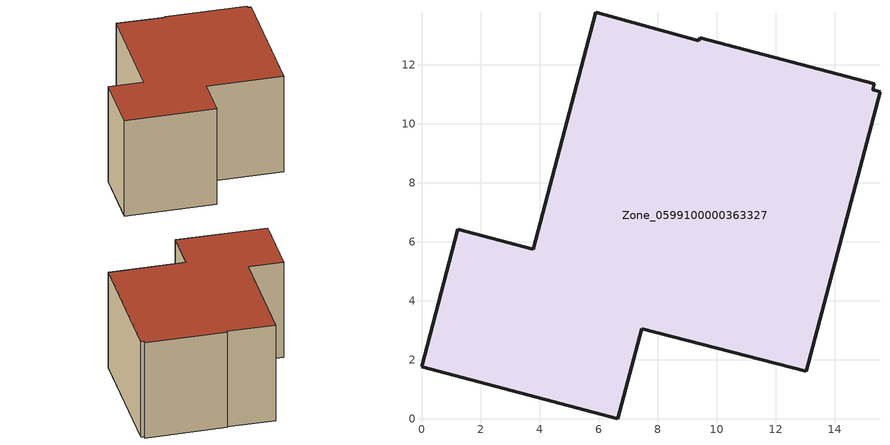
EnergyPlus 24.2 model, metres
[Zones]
Zone_0599100000363327
 floor ground (C_G): 15.34,11.35 15.28,11.14 15.53,11.07 13.03,1.61 7.46,3.06 6.64,0 0,1.76 1.22,6.42 3.79,5.75 5.91,13.78 9.39,12.8 9.42,12.91 z0
 wall outside (C_F): 0,1.76 6.64,0 7.46,3.06 13.03,1.61 15.53,11.07 15.28,11.14 15.34,11.35 9.42,12.91 9.39,12.8 5.91,13.78 3.79,5.75 1.22,6.42 0,1.76 z0:8.1
 roof outside (C_R): 15.34,11.35 9.42,12.91 9.39,12.8 5.91,13.78 3.79,5.75 1.22,6.42 0,1.76 6.64,0 7.46,3.06 13.03,1.61 15.53,11.07 15.28,11.14 z8.1
[BUILDING]
Pand.0599100000363327: North Axis=0; Terrain=City; Loads Convergence Tolerance Value=0.04; Temperature Convergence Tolerance Value=0.4; Solar Distribution=FullExterior; Maximum Number of Warmup Days=25; Minimum Number of Warmup Days=1
[Site:Location]
Rotterdam.The.Hague.AP_ZH_NLD Design_Conditions: Latitude=51.96; Longitude=4.45; Time Zone=1; Elevation=-4.5
[SITE:GROUNDTEMPERATURE:BUILDINGSURFACE]
18, 18, 18, 18, 18, 18, 18, 18, 18, 18, 18, 18
[MATERIAL] Thermal Absorptance=0.9; Solar Absorptance=0.7; Visible Absorptance=0.7
Name | Roughness | Thickness | Conductivity | Density | Specific Heat
G.D.1992-2005 | MediumSmooth | 0.15 | 0.06 | 540 | 1210
F.D.1992-2005 | Rough | 0.3 | 0.12 | 1920 | 840
R.D.1992-2005 | MediumRough | 0.2 | 0.08 | 1500 | 1000
[CONSTRUCTION]
C_G: G.D.1992-2005
C_F: F.D.1992-2005
C_R: R.D.1992-2005
[ZONE]
Zone_0599100000363327: Type=1; Multiplier=1; Ceiling Height=Autocalculate; Volume=Autocalculate; Floor Area=autocalculate; Part of Total Floor Area=Yes
[ZONEINFILTRATION:DESIGNFLOWRATE]
Infil_Zone_0599100000363327: Zone or ZoneList or Space or SpaceList=Zone_0599100000363327; Schedule=AlwaysOn; Design Flow Rate Calculation Method=Flow/Area; Flow Rate per Floor Area=0.0021; Constant Term Coefficient=1; Temperature Term Coefficient=0; Velocity Term Coefficient=0; Velocity Squared Term Coefficient=0
[HVACTEMPLATE:ZONE:IDEALLOADSAIRSYSTEM]
Zone_0599100000363327: Maximum Heating Supply Air Temperature=50; Minimum Cooling Supply Air Temperature=13; Maximum Heating Supply Air Humidity Ratio=0.0156; Minimum Cooling Supply Air Humidity Ratio=0.0077; Heating Limit=NoLimit; Cooling Limit=NoLimit; Dehumidification Control Type=ConstantSensibleHeatRatio; Cooling Sensible Heat Ratio=0.7; Dehumidification Setpoint=60; Humidification Control Type=None; Humidification Setpoint=30; Outdoor Air Method=None; Outdoor Air Flow Rate per Person=0.00944; Outdoor Air Flow Rate per Zone Floor Area=0; Outdoor Air Flow Rate per Zone=0; Demand Controlled Ventilation Type=None; Outdoor Air Economizer Type=NoEconomizer; Heat Recovery Type=None; Sensible Heat Recovery Effectiveness=0.7; Latent Heat Recovery Effectiveness=0.65
[ZONECONTROL:THERMOSTAT]
ThermostatControl_Zone_0599100000363327: Zone or ZoneList=Zone_0599100000363327; Control Type Schedule=DualSetpointControlType; Control 1=Thermostat_Zone_0599100000363327; Temperature Difference Between Cutout And Setpoint=0
[THERMOSTATSETPOINT:DUALSETPOINT]
Thermostat_Zone_0599100000363327: Heating Setpoint Temperature Schedule=HeatingSetpoint_Zone_0599100000363327; Cooling Setpoint Temperature Schedule=CoolingSetpoint_Zone_0599100000363327
[SCHEDULE:COMPACT]
HeatingSetpoint_Zone_0599100000363327: Through: 12/31, For: AllDays, Until: 24:00, 21
CoolingSetpoint_Zone_0599100000363327: Through: 12/31, For: AllDays, Until: 24:00, 24
DualSetpointControlType: Through: 12/31, For: AllDays, Until: 24:00, 4
AlwaysOn: Through: 12/31, For: AllDays, Until: 24:00, 1
